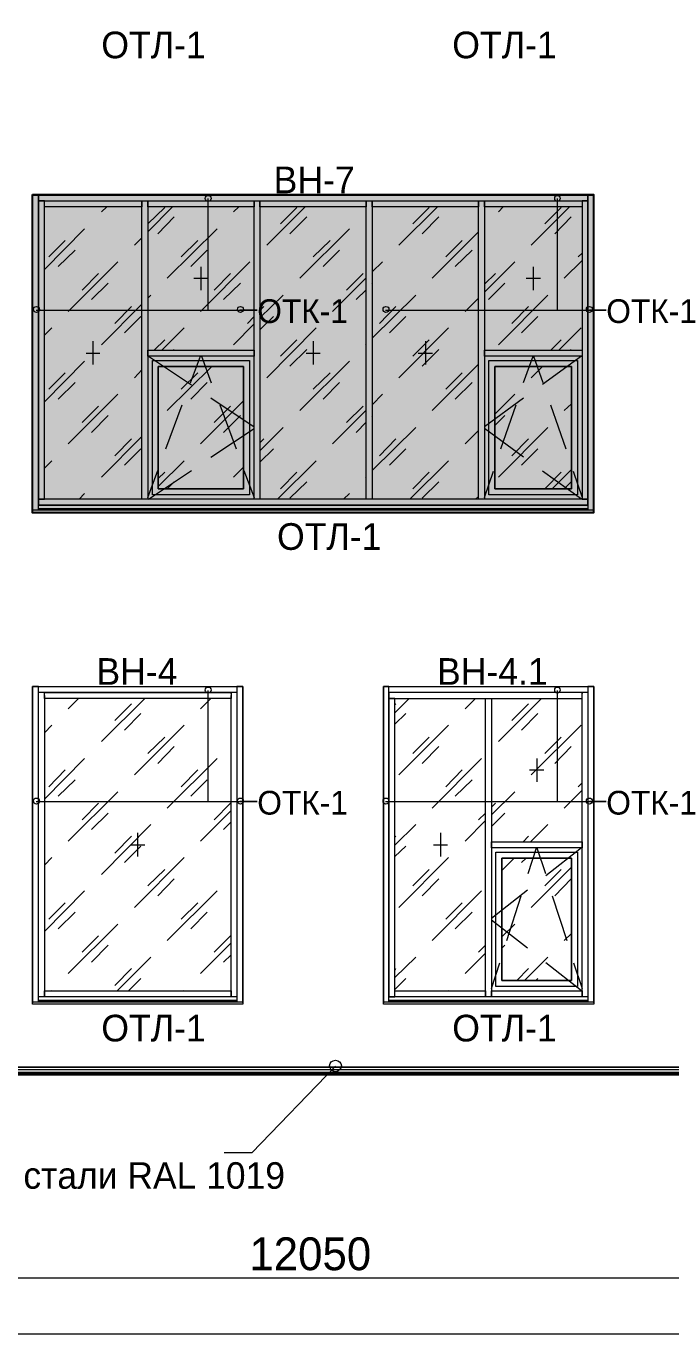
# Model space of a CAD drawing. Header units: millimetres. Extents: x 2294 to 908349, y -83289 to 219220.
# Drawn here: x 321554 to 327248, y 40442 to 51978 of the extents above; entities that cross this region are included whole.
import ezdxf

# ---------------------------------------------------------------- set-up
doc = ezdxf.new("R2010")
doc.units = ezdxf.units.MM
doc.layers.add('PDF _Геометрия', color=7, linetype='Continuous')
doc.layers.add('PDF _Текст', color=7, linetype='Continuous')

msp = doc.modelspace()

# ---------------------------------------------------------------- hatches: boundary and pattern name
at = {"transparency": 33554551}
h = msp.add_hatch(color=3, dxfattribs=at)
h.dxf.hatch_style = 1
h.paths.add_polyline_path([(321610.5611749815, 50492.74312567175), (326563.5546573012, 50492.74312567175), (326563.5546573012, 47686.19253812567), (321610.5611749815, 47686.19253812567)])

# ---------------------------------------------------------------- linework, layer by layer
msp.add_lwpolyline([(321610.5611749815, 50492.74312567175), (326563.5546573012, 50492.74312567175), (326563.5546573012, 47686.19253812567), (321610.5611749815, 47686.19253812567)], close=True)
at = {"layer": 'PDF _Геометрия', "lineweight": 9}
for points in [[(330926.3856328579, 44407.51194521715), (330926.3856328579, 42794.40109349159), (330904.5277622903, 42794.40109349159), (330904.5277622903, 44407.51194521715), (330904.5277622903, 42794.40109349159), (317326.4185334707, 42794.40109349159), (317326.4185334707, 56997.64542198391), (317326.4185334707, 54824.97308243276), (317295.81751477, 54824.97308243276), (317295.81751477, 54746.28474819777), (317295.81751477, 49093.83940598858), (317295.81751477, 47777.99559474946), (317295.81751477, 47699.30726051447), (317326.4185334707, 47699.30726051447), (317326.4185334707, 46151.77002063603), (317326.4185334707, 47699.30726051447)], [(321663.0200645349, 47712.42198290234), (321663.0200645349, 47777.99559474946), (321663.0200645349, 49093.83940598858), (321663.0200645349, 50409.68321732269), (321663.0200645349, 50488.37155151111), (321663.0200645349, 50435.91266205185), (321663.0200645349, 49093.83940598858), (321663.0200645349, 47804.22503947862), (321715.4789539932, 47804.22503947862), (321715.4789539932, 49093.83940598858), (321715.4789539932, 50435.91266205185), (321663.0200645349, 50435.91266205185), (321689.2495092156, 50435.91266205185), (322602.9085010535, 50435.91266205185), (323590.8842531054, 50435.91266205185), (324583.2315791773, 50435.91266205185), (325575.5789052492, 50435.91266205185), (326489.2378972752, 50435.91266205185), (326515.467342051, 50435.91266205185), (326515.467342051, 50488.37155151111), (326489.2378972752, 50488.37155151111), (325575.5789052492, 50488.37155151111), (324583.2315791773, 50488.37155151111), (323590.8842531054, 50488.37155151111), (322602.9085010535, 50488.37155151111), (321689.2495092156, 50488.37155151111), (321663.0200645349, 50488.37155151111), (321610.5611749815, 50488.37155151111), (321610.5611749815, 50409.68321732269), (321610.5611749815, 49093.83940598858), (321610.5611749815, 47777.99559474946), (321610.5611749815, 47699.30726051447), (321610.5611749815, 50488.37155151111), (326567.9262315093, 50488.37155151111), (326567.9262315093, 47699.30726051447), (326567.9262315093, 47777.99559474946), (326567.9262315093, 49093.83940598858), (326567.9262315093, 50409.68321732269), (326567.9262315093, 50488.37155151111), (326515.467342051, 50488.37155151111), (326515.467342051, 50409.68321732269), (326515.467342051, 49093.83940598858), (326515.467342051, 50435.91266205185), (326463.0084524977, 50435.91266205185), (326463.0084524977, 49093.83940598858), (326463.0084524977, 47804.22503947862), (326515.467342051, 47804.22503947862), (326489.2378972752, 47804.22503947862), (325575.5789052492, 47804.22503947862), (324583.2315791773, 47804.22503947862), (323590.8842531054, 47804.22503947862), (322602.9085010535, 47804.22503947862), (321689.2495092156, 47804.22503947862), (321663.0200645349, 47804.22503947862), (321663.0200645349, 47751.7661499728), (321689.2495092156, 47751.7661499728), (322602.9085010535, 47751.7661499728), (323590.8842531054, 47751.7661499728), (324583.2315791773, 47751.7661499728), (325575.5789052492, 47751.7661499728), (326489.2378972752, 47751.7661499728), (326515.467342051, 47751.7661499728), (326515.467342051, 47804.22503947862), (326515.467342051, 49093.83940598858), (326515.467342051, 47777.99559474946), (326515.467342051, 47712.42198290234)], [(323158.0984149075, 50457.77053266787), (323158.0984149075, 49474.16635477566), (323595.2558271235, 49474.16635477566), (323442.2507328617, 49474.16635477566)], [(326244.4297462462, 50457.77053266787), (326244.4297462462, 49474.16635477566), (326677.215584446, 49474.16635477566), (326528.5820643923, 49474.16635477566)], [(322218.2099781039, 50339.73803131492), (322266.297293639, 50383.45377254602)], [(322629.1379458292, 50164.87506639049), (322847.7166519857, 50383.45377254602)], [(322629.1379458292, 50234.82025235076), (322777.7714660729, 50379.08219843288)], [(323385.4202691952, 50339.73803131492), (323433.5075846354, 50383.45377254602)], [(323678.3157355676, 50046.84256503754), (324019.2985171902, 50383.45377254602)], [(323800.7198110337, 50234.82025235076), (323944.9817571642, 50379.08219843288)], [(324552.6305602866, 50339.73803131492), (324557.0021344947, 50344.109605429)], [(324845.5260266589, 50046.84256503754), (325186.5088082815, 50383.45377254602)], [(324967.930102125, 50234.82025235076), (325112.1920482537, 50379.08219843288)], [(325724.2124254911, 50339.73803131492), (325767.9281668181, 50383.45377254602)], [(326012.7363177503, 50046.84256503754), (326353.7190993729, 50383.45377254602)], [(326135.1403932164, 50234.82025235076), (326279.4023393451, 50379.08219843288)], [(321715.4789539932, 49832.63543294766), (322069.5764580502, 50191.10451111966)], [(322716.5694282914, 50147.38876988855), (322860.831374327, 50296.02229008381)], [(322799.6293366405, 49753.94709871267), (323241.1583231615, 50191.10451111966)], [(323883.7797192878, 50147.38876988855), (324032.4132396264, 50296.02229008381)], [(323971.21120194, 49753.94709871267), (324408.3686141579, 50191.10451111966)], [(325050.9900103791, 50147.38876988855), (325199.6235306228, 50296.02229008381)], [(326222.5718756786, 50147.38876988855), (326366.8338217142, 50296.02229008381)], [(321754.8231211102, 49941.92478607339), (321899.0850671458, 50086.1867321555)], [(322511.1054444762, 50046.84256503754), (322576.6790563709, 50112.41617688467)], [(322922.0334122016, 49941.92478607339), (323070.6669322553, 50086.1867321555)], [(324089.2437032929, 49941.92478607339), (324237.8772233466, 50086.1867321555)], [(325138.4214929363, 49753.94709871267), (325549.3494605666, 50164.87506639049)], [(325260.8255683074, 49941.92478607339), (325405.087514438, 50086.1867321555)], [(321837.8830293643, 49858.86487767682), (321986.516549608, 50003.12682375894)], [(323009.4648945688, 49858.86487767682), (323153.7268406993, 50003.12682375894)], [(324176.6751856601, 49858.86487767682), (324320.9371317888, 50003.12682375894)], [(325343.8854767515, 49858.86487767682), (325492.5189969952, 50003.12682375894)], [(326428.0358593988, 49941.92478607339), (326463.0084524977, 49976.89737902978)], [(321925.3145119215, 49461.0516323878), (322362.4719242344, 49898.20904479478)], [(323092.5248030128, 49461.0516323878), (323529.6822153258, 49898.20904479478)], [(323096.896377031, 49854.49330356368), (323096.896377031, 49649.02931974852)], [(324609.461023953, 49810.77756233257), (324701.2640805303, 49898.20904479478)], [(325601.808350025, 49631.54302324657), (325868.4743716216, 49898.20904479478)], [(326030.2226142997, 49854.49330356368), (326030.2226142997, 49649.02931974852)], [(326305.6317840277, 49753.94709871267), (326463.0084524977, 49911.32376718265)], [(322047.7185872926, 49649.02931974852), (322191.9805334231, 49797.66283999127)], [(323035.6943393464, 49753.94709871267), (323158.0984149075, 49753.94709871267)], [(323214.9288783839, 49649.02931974852), (323359.1908244195, 49797.66283999127)], [(324259.7350941042, 49461.0516323878), (324557.0021344947, 49758.31867287331)], [(324382.1391694753, 49649.02931974852), (324530.772689719, 49797.66283999127)], [(325601.808350025, 49701.48820925434), (325697.9829808103, 49797.66283999127)], [(325969.0205764233, 49753.94709871267), (326095.7962260994, 49753.94709871267)], [(322130.7784957367, 49565.96941139945), (322279.4120159803, 49710.23135748156)], [(322629.1379458292, 49579.08413374075), (322655.3673906068, 49605.31357851741)], [(323297.988786733, 49565.96941139945), (323446.6223070698, 49710.23135748156)], [(323617.1136978811, 49404.22116881539), (323822.5776816031, 49605.31357851741)], [(324469.5706520325, 49565.96941139945), (324557.0021344947, 49653.40089386166)], [(324609.461023953, 49705.85978336749), (324613.8325981612, 49710.23135748156)], [(324609.461023953, 49224.98662972939), (324994.1595469026, 49605.31357851741)], [(325636.7809431239, 49565.96941139945), (325781.0428891575, 49710.23135748156)], [(325724.2124254911, 49168.15616611042), (326161.3698379921, 49605.31357851741)], [(322218.2099781039, 49168.15616611042), (322576.6790563709, 49526.62524428149)], [(322336.2424794568, 49356.13385342364), (322484.8759997005, 49504.7673736664)], [(323617.1136978811, 49469.79478066252), (323652.0862907919, 49504.7673736664)], [(324675.0346358477, 49356.13385342364), (324819.2965818832, 49504.7673736664)], [(325431.3169592137, 49461.0516323878), (325549.3494605666, 49579.08413374075)], [(325842.244926844, 49356.13385342364), (325990.8784471808, 49504.7673736664)], [(321641.1621937773, 49474.16635477566), (323595.2558271235, 49474.16635477566)], [(322423.673962014, 49273.07394512207), (322567.9359081427, 49417.33589120419)], [(323507.8243447563, 49356.13385342364), (323569.0263824428, 49417.33589120419)], [(323617.1136978811, 49299.30338985124), (323739.5177732541, 49417.33589120419)], [(324727.493525306, 49474.16635477566), (326677.215584446, 49474.16635477566)], [(324762.4661182149, 49273.07394512207), (324906.7280643454, 49417.33589120419)], [(325929.6764093062, 49273.07394512207), (326073.9383554368, 49417.33589120419)], [(321715.4789539932, 49251.21607445949), (321781.0525658878, 49316.78968630568)], [(322751.5420213903, 49120.06885076524), (322948.2628568842, 49316.78968630568)], [(323385.4202691952, 49168.15616611042), (323569.0263824428, 49351.76227935706)], [(323678.3157355676, 48875.26069983304), (324115.4731479737, 49316.78968630568)], [(324845.5260266589, 48875.26069983304), (325282.683439065, 49316.78968630568)], [(326257.5444685875, 49120.06885076524), (326454.2653041764, 49316.78968630568)], [(322143.893218078, 49198.75718495366), (322143.893218078, 48993.29320118506)], [(322685.9684094957, 49120.06885076524), (322777.7714660729, 49211.87190734153)], [(323800.7198110337, 49067.60996125941), (323944.9817571642, 49211.87190734153)], [(324089.2437032929, 49198.75718495366), (324089.2437032929, 48993.29320118506)], [(324552.6305602866, 49168.15616611042), (324557.0021344947, 49172.52774022357)], [(324967.930102125, 49067.60996125941), (325112.1920482537, 49211.87190734153)], [(325081.5910293648, 49198.75718495366), (325081.5910293648, 48993.29320118506)], [(326187.5992826747, 49120.06885076524), (326279.4023393451, 49211.87190734153)], [(322082.6911803915, 49093.83940598858), (322205.0952557644, 49093.83940598858)], [(322633.5095200373, 49067.60996125941), (323013.8364687769, 48814.0586621)], [(322856.4598003069, 49120.06885076524), (322860.831374327, 49124.44042487931)], [(323005.0933204556, 48831.54495855444), (323092.5248030128, 49067.60996125941)], [(323101.2679512391, 49067.60996125941), (323188.6994336082, 48831.54495855444)], [(323883.7797192878, 48980.1784787972), (324032.4132396264, 49124.44042487931)], [(324028.0416654183, 49093.83940598858), (324150.4457409775, 49093.83940598858)], [(325016.0174174702, 49093.83940598858), (325142.7930670495, 49093.83940598858)], [(325050.9900103791, 48980.1784787972), (325199.6235306228, 49124.44042487931)], [(325947.1627058557, 48835.91653271508), (326030.2226142997, 49067.60996125941)], [(326034.5941883179, 49067.60996125941), (326117.654096667, 48835.91653271508)], [(326458.6368783845, 49067.60996125941), (326113.2825225538, 48818.43023621314)], [(326362.4622475991, 49120.06885076524), (326366.8338217142, 49124.44042487931)], [(321715.4789539932, 48665.42514185631), (322069.5764580502, 49023.89422002831)], [(321754.8231211102, 48774.71449498204), (321899.0850671458, 48918.97644106415)], [(322511.1054444762, 48875.26069983304), (322576.6790563709, 48945.20588579332)], [(322799.6293366405, 48586.73680762132), (323193.0710078164, 48975.80690463656)], [(322922.0334122016, 48774.71449498204), (323070.6669322553, 48918.97644106415)], [(323971.21120194, 48586.73680762132), (324408.3686141579, 49023.89422002831)], [(324089.2437032929, 48774.71449498204), (324237.8772233466, 48918.97644106415)], [(325138.4214929363, 48586.73680762132), (325549.3494605666, 48997.66477529914)], [(325260.8255683074, 48774.71449498204), (325405.087514438, 48918.97644106415)], [(326012.7363177503, 48875.26069983304), (326113.2825225538, 48975.80690463656)], [(321837.8830293643, 48687.28301247233), (321986.516549608, 48835.91653271508)], [(323009.4648945688, 48687.28301247233), (323153.7268406993, 48835.91653271508)], [(324176.6751856601, 48687.28301247233), (324320.9371317888, 48835.91653271508)], [(325343.8854767515, 48687.28301247233), (325492.5189969952, 48835.91653271508)], [(321925.3145119215, 48293.84134134394), (322362.4719242344, 48730.99875375093)], [(323184.3278595882, 48700.39773486019), (323569.0263824428, 48442.4748615392)], [(324609.461023953, 48639.19569712714), (324701.2640805303, 48730.99875375093)], [(325947.1627058557, 48696.02616074705), (325601.808350025, 48442.4748615392)], [(325693.6114066022, 48556.13578877901), (325868.4743716216, 48730.99875375093)], [(322047.7185872926, 48481.81902865716), (322191.9805334231, 48626.08097473928)], [(322786.5146142992, 48250.12560011283), (322930.7765603347, 48639.19569712714)], [(323092.5248030128, 48293.84134134394), (323472.8517517524, 48674.16829013103)], [(323214.9288783839, 48481.81902865716), (323359.1908244195, 48626.08097473928)], [(323263.0161938241, 48639.19569712714), (323407.2781399528, 48250.12560011283)], [(324259.7350941042, 48293.84134134394), (324557.0021344947, 48591.10838178289)], [(324382.1391694753, 48481.81902865716), (324530.772689719, 48626.08097473928)], [(325693.6114066022, 48626.08097473928), (325697.9829808103, 48626.08097473928)], [(325746.0702960605, 48250.12560011283), (325881.5890939611, 48639.19569712714)], [(326183.2277085616, 48639.19569712714), (326318.746506464, 48250.12560011283)], [(326305.6317840277, 48586.73680762132), (326371.2053959223, 48647.93884535437)], [(322130.7784957367, 48394.38754619495), (322279.4120159803, 48543.02106639021)], [(323297.988786733, 48394.38754619495), (323446.6223070698, 48543.02106639021)], [(324469.5706520325, 48394.38754619495), (324557.0021344947, 48486.19060281781)], [(324609.461023953, 48538.64949227707), (324613.8325981612, 48543.02106639021)], [(325693.6114066022, 48455.589583928), (325781.0428891575, 48543.02106639021)], [(322218.2099781039, 48000.94587506657), (322576.6790563709, 48359.41495319107)], [(322336.2424794568, 48188.92356237979), (322484.8759997005, 48337.55708257505)], [(323184.3278595882, 48175.80883999099), (323569.0263824428, 48429.36013919883)], [(323617.1136978811, 48232.63930361089), (323822.5776816031, 48438.10328742606)], [(323617.1136978811, 48302.58448961866), (323652.0862907919, 48337.55708257505)], [(324609.461023953, 48057.77633863897), (324994.1595469026, 48438.10328742606)], [(324675.0346358477, 48188.92356237979), (324819.2965818832, 48337.55708257505)], [(325431.3169592137, 48293.84134134394), (325549.3494605666, 48411.87384269689)], [(325947.1627058557, 48175.80883999099), (325601.808350025, 48429.36013919883)], [(325724.2124254911, 48000.94587506657), (326161.3698379921, 48438.10328742606)], [(325842.244926844, 48188.92356237979), (325990.8784471808, 48337.55708257505)], [(322423.673962014, 48105.86365403072), (322567.9359081427, 48250.12560011283)], [(323617.1136978811, 48132.09309875988), (323739.5177732541, 48250.12560011283)], [(324762.4661182149, 48105.86365403072), (324906.7280643454, 48250.12560011283)], [(325929.6764093062, 48105.86365403072), (326073.9383554368, 48250.12560011283)], [(321715.4789539932, 48079.63420930156), (321781.0525658878, 48145.20782114868)], [(322720.9410024046, 47917.88596667), (322948.2628568842, 48145.20782114868)], [(323774.490366353, 47804.22503947862), (324115.4731479737, 48145.20782114868)], [(324941.7006574424, 47804.22503947862), (325282.683439065, 48145.20782114868)], [(322629.1379458292, 47821.71133593307), (322716.5694282914, 48057.77633863897)], [(322633.5095200373, 47804.22503947862), (323013.8364687769, 48057.77633863897)], [(322720.9410024046, 47987.83115267777), (322777.7714660729, 48044.66161625017)], [(323385.4202691952, 48000.94587506657), (323472.8517517524, 48088.37735752878)], [(323477.2233257724, 48057.77633863897), (323569.0263824428, 47821.71133593307)], [(323800.7198110337, 47896.02809610241), (323944.9817571642, 48044.66161625017)], [(324552.6305602866, 48000.94587506657), (324557.0021344947, 48005.31744913314)], [(324967.930102125, 47896.02809610241), (325112.1920482537, 48044.66161625017)], [(325601.808350025, 47821.71133593307), (325680.4966842609, 48053.40476452489)], [(326458.6368783845, 47804.22503947862), (326113.2825225538, 48053.40476452489)], [(326135.1403932164, 47896.02809610241), (326279.4023393451, 48044.66161625017)], [(326200.714005111, 47896.02809610241), (326371.2053959223, 48066.51948691369)], [(326384.3201182636, 48053.40476452489), (326463.0084524977, 47821.71133593307)], [(322799.6293366405, 47896.02809610241), (322860.831374327, 47957.23013378796)], [(323883.7797192878, 47812.96818770585), (324032.4132396264, 47957.23013378796)], [(325050.9900103791, 47812.96818770585), (325199.6235306228, 47957.23013378796)], [(326305.6317840277, 47896.02809610241), (326366.8338217142, 47957.23013378796)], [(322021.4891425169, 47804.22503947862), (322069.5764580502, 47856.68392898445)], [(324355.9097246996, 47804.22503947862), (324408.3686141579, 47856.68392898445)], [(325523.1200157909, 47804.22503947862), (325549.3494605666, 47830.45448420779)], [(321610.5611749815, 47712.42198290234), (321610.5611749815, 47712.42198290234)], [(321610.5611749815, 47686.19253812567), (321610.5611749815, 47690.56411223975)], [(326515.467342051, 47751.7661499728), (321663.0200645349, 47751.7661499728)], [(326515.467342051, 47721.16513112956), (321663.0200645349, 47721.16513112956), (326515.467342051, 47721.16513112956)], [(326515.467342051, 47721.16513112956), (321663.0200645349, 47721.16513112956)], [(326567.9262315093, 47712.42198290234), (326567.9262315093, 47712.42198290234)], [(326567.9262315093, 47690.56411223975), (326567.9262315093, 47686.19253812567)], [(321715.4789539932, 46073.08168640104), (321715.4789539932, 43415.16461909772), (321663.0200645349, 43415.16461909772), (321663.0200645349, 46073.08168640104), (321663.0200645349, 46151.77002063603), (321610.5611749815, 46151.77002063603), (321610.5611749815, 46073.08168640104), (321610.5611749815, 43441.39406382688), (321610.5611749815, 43362.70572959189), (321610.5611749815, 46151.77002063603), (323468.4801776393, 46151.77002063603), (323468.4801776393, 43362.70572959189), (323468.4801776393, 43441.39406382688), (323468.4801776393, 46073.08168640104), (323468.4801776393, 46151.77002063603), (323416.021288086, 46151.77002063603), (323416.021288086, 46073.08168640104), (323416.021288086, 43415.16461909772), (323363.5623986276, 43415.16461909772), (323363.5623986276, 46073.08168640104)], [(324758.0945441967, 43371.44887786661), (324758.0945441967, 43441.39406382688), (324758.0945441967, 44757.23787511443), (324758.0945441967, 43415.16461909772), (324810.5534336551, 43415.16461909772), (324810.5534336551, 44757.23787511443), (324810.5534336551, 46046.85224167188), (324758.0945441967, 46046.85224167188), (324758.0945441967, 44757.23787511443), (324758.0945441967, 46073.08168640104), (324758.0945441967, 46151.77002063603), (324710.0072287566, 46151.77002063603), (324710.0072287566, 46073.08168640104), (324710.0072287566, 44757.23787511443), (324710.0072287566, 43441.39406382688), (324710.0072287566, 43362.70572959189), (324710.0072287566, 46151.77002063603), (326567.9262315093, 46151.77002063603), (326567.9262315093, 43362.70572959189), (326567.9262315093, 43441.39406382688), (326567.9262315093, 44757.23787511443), (326567.9262315093, 46073.08168640104), (326567.9262315093, 46151.77002063603), (326515.467342051, 46151.77002063603), (326515.467342051, 46073.08168640104), (326515.467342051, 44757.23787511443), (326515.467342051, 43415.16461909772), (326463.0084524977, 43415.16461909772), (326463.0084524977, 44757.23787511443), (326463.0084524977, 46073.08168640104)], [(321663.0200645349, 43371.44887786661), (321663.0200645349, 43441.39406382688), (321663.0200645349, 46073.08168640104)], [(323363.5623986276, 46090.56798290298), (323363.5623986276, 46099.3111311777), (323363.5623986276, 46046.85224167188), (321715.4789539932, 46046.85224167188), (321715.4789539932, 46099.3111311777), (323363.5623986276, 46099.3111311777)], [(321715.4789539932, 46090.56798290298), (321715.4789539932, 46099.3111311777)], [(321925.3145119215, 45955.04918509559), (322017.1175684968, 46046.85224167188)], [(322218.2099781039, 45666.52529288386), (322602.9085010535, 46046.85224167188)], [(323092.5248030128, 45955.04918509559), (323184.3278595882, 46046.85224167188)], [(323158.0984149075, 46116.79742763215), (323158.0984149075, 45137.56482390151), (323595.2558271235, 45137.56482390151), (323442.2507328617, 45137.56482390151)], [(323416.021288086, 46073.08168640104), (323416.021288086, 43441.39406382688), (323416.021288086, 43371.44887786661)], [(324810.5534336551, 45920.07659204421), (324937.3290832343, 46046.85224167188)], [(325431.3169592137, 45955.04918509559), (325523.1200157909, 46046.85224167188)], [(325724.2124254911, 45666.52529288386), (326104.5393743257, 46046.85224167188)], [(326244.4297462462, 46116.79742763215), (326244.4297462462, 45137.56482390151), (326677.215584446, 45137.56482390151), (326528.5820643923, 45137.56482390151)], [(326463.0084524977, 46099.3111311777), (326463.0084524977, 46090.56798290298)], [(326515.467342051, 46073.08168640104), (326515.467342051, 44757.23787511443), (326515.467342051, 43441.39406382688), (326515.467342051, 43371.44887786661)], [(322336.2424794568, 45854.50298019708), (322484.8759997005, 45998.7649262792)], [(322423.673962014, 45767.07149773487), (322567.9359081427, 45915.70501797763)], [(324810.5534336551, 45990.02177805197), (324819.2965818832, 45998.7649262792)], [(324810.5534336551, 45819.53038724069), (324906.7280643454, 45915.70501797763)], [(325842.244926844, 45854.50298019708), (325990.8784471808, 45998.7649262792)], [(325929.6764093062, 45767.07149773487), (326073.9383554368, 45915.70501797763)], [(321715.4789539932, 45745.21362711885), (321781.0525658878, 45810.78723901347)], [(322511.1054444762, 45373.62982660648), (322948.2628568842, 45810.78723901347)], [(324845.5260266589, 45373.62982660648), (325282.683439065, 45810.78723901347)], [(326012.7363177503, 45373.62982660648), (326454.2653041764, 45810.78723901347)], [(322629.1379458292, 45561.60751391971), (322777.7714660729, 45705.86946000182)], [(324967.930102125, 45561.60751391971), (325112.1920482537, 45705.86946000182)], [(326135.1403932164, 45561.60751391971), (326279.4023393451, 45705.86946000182)], [(322716.5694282914, 45474.17603141), (322860.831374327, 45622.80955165275)], [(325050.9900103791, 45474.17603141), (325199.6235306228, 45622.80955165275)], [(326222.5718756786, 45474.17603141), (326366.8338217142, 45622.80955165275)], [(321715.4789539932, 45159.4226945166), (322069.5764580502, 45517.8917726886)], [(322799.6293366405, 45080.73436028161), (323241.1583231615, 45517.8917726886)], [(325138.4214929363, 45080.73436028161), (325575.5789052492, 45517.8917726886)], [(326065.1952072086, 45517.8917726886), (326065.1952072086, 45312.42778887344)], [(321754.8231211102, 45268.71204759483), (321899.0850671458, 45417.34556783759)], [(322922.0334122016, 45268.71204759483), (323070.6669322553, 45417.34556783759)], [(325260.8255683074, 45268.71204759483), (325405.087514438, 45417.34556783759)], [(325999.621595314, 45417.34556783759), (326126.3972448951, 45417.34556783759)], [(321837.8830293643, 45185.65213924577), (321986.516549608, 45329.91408532788)], [(321925.3145119215, 44787.83889400424), (322362.4719242344, 45224.99630636373)], [(323009.4648945688, 45185.65213924577), (323153.7268406993, 45329.91408532788)], [(325343.8854767515, 45185.65213924577), (325492.5189969952, 45329.91408532788)], [(325663.0103878065, 45019.53232254856), (325868.4743716216, 45224.99630636373)], [(326305.6317840277, 45080.73436028161), (326463.0084524977, 45238.11102875159)], [(326428.0358593988, 45268.71204759483), (326463.0084524977, 45303.68464059872)], [(321641.1621937773, 45137.56482390151), (323595.2558271235, 45137.56482390151)], [(322047.7185872926, 44975.81658131746), (322191.9805334231, 45124.45010151272)], [(323214.9288783839, 44975.81658131746), (323359.1908244195, 45124.45010151272)], [(324727.493525306, 45137.56482390151), (326677.215584446, 45137.56482390151)], [(325663.0103878065, 45089.47750855633), (325697.9829808103, 45124.45010151272)], [(322130.7784957367, 44892.75667296839), (322279.4120159803, 45037.0186190505)], [(323092.5248030128, 44787.83889400424), (323363.5623986276, 45058.87648966652)], [(325549.3494605666, 44975.81658131746), (325610.5514983463, 45037.0186190505)], [(325663.0103878065, 44918.98611769755), (325781.0428891575, 45037.0186190505)], [(322218.2099781039, 44494.94342767936), (322655.3673906068, 44936.4724141995)], [(323297.988786733, 44892.75667296839), (323363.5623986276, 44958.33028481551)], [(324810.5534336551, 44752.86630100035), (324994.1595469026, 44936.4724141995)], [(325431.3169592137, 44787.83889400424), (325610.5514983463, 44971.44500720338)], [(326008.3647435422, 44783.46731984359), (326161.3698379921, 44936.4724141995)], [(322336.2424794568, 44682.92111504008), (322484.8759997005, 44831.55463523534)], [(322537.3348892538, 44862.15565407858), (322537.3348892538, 44652.32009614934)], [(324810.5534336551, 44822.81148696062), (324819.2965818832, 44831.55463523534)], [(325212.7382530572, 44862.15565407858), (325212.7382530572, 44652.32009614934)], [(325942.7911316475, 44783.46731984359), (325990.8784471808, 44831.55463523534)], [(321715.4789539932, 44578.00333607593), (321781.0525658878, 44643.57694792212)], [(322423.673962014, 44599.86120664352), (322567.9359081427, 44744.12315277313)], [(322476.1328515674, 44757.23787511443), (322602.9085010535, 44757.23787511443)], [(322511.1054444762, 44202.04796135449), (322948.2628568842, 44643.57694792212)], [(324810.5534336551, 44652.32009614934), (324906.7280643454, 44744.12315277313)], [(324845.5260266589, 44202.04796135449), (325282.683439065, 44643.57694792212)], [(325151.5362153726, 44757.23787511443), (325273.9402907437, 44757.23787511443)], [(325986.5068729727, 44503.68657590658), (326060.8236330005, 44731.00843038433)], [(326065.1952072086, 44731.00843038433), (326139.5119672345, 44503.68657590658)], [(326458.6368783845, 44731.00843038433), (326143.8835414445, 44481.82870533806)], [(322629.1379458292, 44394.39722287585), (322777.7714660729, 44538.65916895797)], [(324967.930102125, 44394.39722287585), (325112.1920482537, 44538.65916895797)], [(325754.8134444768, 44529.91602068325), (325864.1027974116, 44639.20537376148)], [(325929.6764093062, 44599.86120664352), (325969.0205764233, 44639.20537376148)], [(326012.7363177503, 44202.04796135449), (326371.2053959223, 44560.51703952649)], [(326135.1403932164, 44394.39722287585), (326279.4023393451, 44538.65916895797)], [(322716.5694282914, 44306.96574036614), (322860.831374327, 44455.5992605614)], [(325050.9900103791, 44306.96574036614), (325199.6235306228, 44455.5992605614)], [(326222.5718756786, 44306.96574036614), (326366.8338217142, 44455.5992605614)], [(321715.4789539932, 43992.21240342618), (322069.5764580502, 44350.68148159725)], [(322799.6293366405, 43913.52406919026), (323241.1583231615, 44350.68148159725)], [(325138.4214929363, 43913.52406919026), (325575.5789052492, 44350.68148159725)], [(325982.1352987646, 44355.05305575882), (325663.0103878065, 44105.87333066505)], [(325798.5291856139, 43913.52406919026), (325925.3048352881, 44306.96574036614)], [(326200.714005111, 44306.96574036614), (326327.4896545953, 43913.52406919026)], [(321754.8231211102, 44101.50175655098), (321899.0850671458, 44245.76370263309)], [(322922.0334122016, 44101.50175655098), (323070.6669322553, 44245.76370263309)], [(325260.8255683074, 44101.50175655098), (325405.087514438, 44245.76370263309)], [(321837.8830293643, 44014.07027408876), (321986.516549608, 44162.70379428403)], [(323009.4648945688, 44014.07027408876), (323153.7268406993, 44162.70379428403)], [(325343.8854767515, 44014.07027408876), (325492.5189969952, 44162.70379428403)], [(325982.1352987646, 43843.57888322999), (325663.0103878065, 44092.75860832375)], [(321925.3145119215, 43620.62860291288), (322362.4719242344, 44057.78601527237)], [(322047.7185872926, 43808.6062902261), (322191.9805334231, 43952.86823630822)], [(323214.9288783839, 43808.6062902261), (323359.1908244195, 43952.86823630822)], [(325754.8134444768, 43944.125088081), (325868.4743716216, 44057.78601527237)], [(326305.6317840277, 43913.52406919026), (326371.2053959223, 43974.7261069708)], [(322130.7784957367, 43721.17480776389), (322279.4120159803, 43869.80832800665)], [(323092.5248030128, 43620.62860291288), (323363.5623986276, 43891.66619857517)], [(325549.3494605666, 43808.6062902261), (325610.5514983463, 43869.80832800665)], [(325754.8134444768, 43843.57888322999), (325781.0428891575, 43869.80832800665)], [(322358.1003502144, 43467.62350855698), (322655.3673906068, 43764.890548995)], [(323297.988786733, 43721.17480776389), (323363.5623986276, 43786.74841961102)], [(324810.5534336551, 43585.656009909), (324994.1595469026, 43764.890548995)], [(325431.3169592137, 43620.62860291288), (325610.5514983463, 43799.86314199888)], [(325955.9058540838, 43559.42656517983), (326161.3698379921, 43764.890548995)], [(322336.2424794568, 43515.71082394873), (322484.8759997005, 43664.34434414399)], [(324810.5534336551, 43651.22962175612), (324819.2965818832, 43664.34434414399)], [(325663.0103878065, 43489.48137921956), (325737.3271479274, 43716.80323360325)], [(325885.9606681692, 43559.42656517983), (325990.8784471808, 43664.34434414399)], [(326458.6368783845, 43467.62350855698), (326143.8835414445, 43716.80323360325)], [(326388.6916922817, 43716.80323360325), (326463.0084524977, 43489.48137921956)], [(322458.6465550179, 43467.62350855698), (322567.9359081427, 43576.91286168178)], [(324810.5534336551, 43480.73823094484), (324906.7280643454, 43576.91286168178)], [(326056.4520589805, 43559.42656517983), (326073.9383554368, 43576.91286168178)], [(323468.4801776393, 43353.96258136467), (323468.4801776393, 43349.59100720403), (321610.5611749815, 43349.59100720403), (321610.5611749815, 43371.44887786661), (321610.5611749815, 43375.82045198069)], [(323416.021288086, 43415.16461909772), (321663.0200645349, 43415.16461909772)], [(323416.021288086, 43384.56360025541), (321663.0200645349, 43384.56360025541), (323416.021288086, 43384.56360025541)], [(323416.021288086, 43384.56360025541), (321663.0200645349, 43384.56360025541)], [(321772.3094174697, 43467.62350855698), (321781.0525658878, 43471.99508271762)], [(322939.519708561, 43467.62350855698), (322948.2628568842, 43471.99508271762)], [(323468.4801776393, 43375.82045198069), (323468.4801776393, 43371.44887786661), (323468.4801776393, 43349.59100720403)], [(326567.9262315093, 43353.96258136467), (326567.9262315093, 43349.59100720403), (324710.0072287566, 43349.59100720403), (324710.0072287566, 43371.44887786661), (324710.0072287566, 43375.82045198069)], [(326515.467342051, 43415.16461909772), (324758.0945441967, 43415.16461909772)], [(326515.467342051, 43384.56360025541), (324758.0945441967, 43384.56360025541), (326515.467342051, 43384.56360025541)], [(326515.467342051, 43384.56360025541), (324758.0945441967, 43384.56360025541)], [(325278.3118648569, 43467.62350855698), (325282.683439065, 43471.99508271762)], [(326567.9262315093, 43375.82045198069), (326567.9262315093, 43371.44887786661), (326567.9262315093, 43349.59100720403)], [(321610.5611749815, 43371.44887786661), (323468.4801776393, 43371.44887786661)], [(321610.5611749815, 43349.59100720403), (321610.5611749815, 43353.96258136467)], [(324710.0072287566, 43371.44887786661), (326567.9262315093, 43371.44887786661)], [(324710.0072287566, 43349.59100720403), (324710.0072287566, 43353.96258136467)], [(324285.9645387849, 42803.14424176631), (323547.1685118733, 42038.11877007806), (323302.3603609412, 42038.11877007806)], [(317562.4835361748, 40936.48209083383), (330130.7591423749, 40936.48209083383), (336272.8207865434, 40936.48209083383), (348976.6151904541, 40936.48209083383), (356876.0496323819, 40936.48209083383), (372517.5418475813, 40936.48209083383), (378712.0623811132, 40936.48209083383), (396115.2989683731, 40936.48209083383), (396373.2218415535, 40936.48209083383), (408062.8110489196, 40936.48209083383)], [(317562.4835361748, 40442.49421485444), (408062.8110489196, 40442.49421485444)]]:
    msp.add_lwpolyline(points, dxfattribs=at)
for points in [[(322576.6790563709, 50383.45377254602), (321715.4789539932, 50383.45377254602), (321715.4789539932, 50435.91266205185), (322576.6790563709, 50435.91266205185)], [(322576.6790563709, 49093.83940598858), (322576.6790563709, 50435.91266205185), (322629.1379458292, 50435.91266205185), (322629.1379458292, 49093.83940598858), (322629.1379458292, 47804.22503947862), (322576.6790563709, 47804.22503947862)], [(323569.0263824428, 50383.45377254602), (322629.1379458292, 50383.45377254602), (322629.1379458292, 50435.91266205185), (323569.0263824428, 50435.91266205185)], [(323569.0263824428, 49093.83940598858), (323569.0263824428, 50435.91266205185), (323617.1136978811, 50435.91266205185), (323617.1136978811, 49093.83940598858), (323617.1136978811, 47804.22503947862), (323569.0263824428, 47804.22503947862)], [(324557.0021344947, 50383.45377254602), (323617.1136978811, 50383.45377254602), (323617.1136978811, 50435.91266205185), (324557.0021344947, 50435.91266205185)], [(324557.0021344947, 49093.83940598858), (324557.0021344947, 50435.91266205185), (324609.461023953, 50435.91266205185), (324609.461023953, 49093.83940598858), (324609.461023953, 47804.22503947862), (324557.0021344947, 47804.22503947862)], [(325549.3494605666, 50383.45377254602), (324609.461023953, 50383.45377254602), (324609.461023953, 50435.91266205185), (325549.3494605666, 50435.91266205185)], [(325549.3494605666, 49093.83940598858), (325549.3494605666, 50435.91266205185), (325601.808350025, 50435.91266205185), (325601.808350025, 49093.83940598858), (325601.808350025, 47804.22503947862), (325549.3494605666, 47804.22503947862)], [(326463.0084524977, 50383.45377254602), (325601.808350025, 50383.45377254602), (325601.808350025, 50435.91266205185), (326463.0084524977, 50435.91266205185)], [(323569.0263824428, 49067.60996125941), (322629.1379458292, 49067.60996125941), (322629.1379458292, 49120.06885076524), (323569.0263824428, 49120.06885076524)], [(322668.4821129462, 49028.26579414238), (323525.3106413058, 49028.26579414238), (323525.3106413058, 47843.56920659658), (322668.4821129462, 47843.56920659658)], [(323525.3106413058, 49028.26579414238), (323525.3106413058, 47843.56920659658), (322668.4821129462, 47843.56920659658), (322668.4821129462, 49028.26579414238)], [(326463.0084524977, 49067.60996125941), (325601.808350025, 49067.60996125941), (325601.808350025, 49120.06885076524), (326463.0084524977, 49120.06885076524)], [(325641.152517142, 49028.26579414238), (326423.6642853806, 49028.26579414238), (326423.6642853806, 47843.56920659658), (325641.152517142, 47843.56920659658)], [(326423.6642853806, 49028.26579414238), (326423.6642853806, 47843.56920659658), (325641.152517142, 47843.56920659658), (325641.152517142, 49028.26579414238)], [(323472.8517517524, 48975.80690463656), (322720.9410024046, 48975.80690463656), (322720.9410024046, 47896.02809610241), (323472.8517517524, 47896.02809610241)], [(322720.9410024046, 47896.02809610241), (322720.9410024046, 48975.80690463656), (323472.8517517524, 48975.80690463656), (323472.8517517524, 47896.02809610241)], [(326371.2053959223, 48975.80690463656), (325693.6114066022, 48975.80690463656), (325693.6114066022, 47896.02809610241), (326371.2053959223, 47896.02809610241)], [(325693.6114066022, 47896.02809610241), (325693.6114066022, 48975.80690463656), (326371.2053959223, 48975.80690463656), (326371.2053959223, 47896.02809610241)], [(326567.9262315093, 47686.19253812567), (321610.5611749815, 47686.19253812567), (321610.5611749815, 47712.42198290234), (326567.9262315093, 47712.42198290234)], [(321689.2495092156, 46151.77002063603), (323416.021288086, 46151.77002063603), (323416.021288086, 46099.3111311777), (321689.2495092156, 46099.3111311777), (321663.0200645349, 46099.3111311777), (321663.0200645349, 46151.77002063603)], [(325636.7809431239, 46099.3111311777), (324758.0945441967, 46099.3111311777), (324758.0945441967, 46046.85224167188), (325636.7809431239, 46046.85224167188), (326463.0084524977, 46046.85224167188), (326463.0084524977, 46099.3111311777), (325636.7809431239, 46099.3111311777), (324784.3239889725, 46099.3111311777), (324758.0945441967, 46099.3111311777), (324758.0945441967, 46151.77002063603), (324784.3239889725, 46151.77002063603), (325636.7809431239, 46151.77002063603), (326489.2378972752, 46151.77002063603), (326515.467342051, 46151.77002063603), (326515.467342051, 46099.3111311777), (326489.2378972752, 46099.3111311777)], [(325663.0103878065, 43415.16461909772), (325610.5514983463, 43415.16461909772), (324810.5534336551, 43415.16461909772), (324810.5534336551, 43467.62350855698), (325610.5514983463, 43467.62350855698), (325610.5514983463, 43415.16461909772), (325610.5514983463, 44757.23787511443), (325610.5514983463, 46046.85224167188), (325663.0103878065, 46046.85224167188), (325663.0103878065, 44757.23787511443)], [(326463.0084524977, 44731.00843038433), (325663.0103878065, 44731.00843038433), (325663.0103878065, 44783.46731984359), (326463.0084524977, 44783.46731984359)], [(325702.3545549235, 44691.6642632673), (326423.6642853806, 44691.6642632673), (326423.6642853806, 43506.96767567401), (325702.3545549235, 43506.96767567401)], [(326423.6642853806, 44691.6642632673), (326423.6642853806, 43506.96767567401), (325702.3545549235, 43506.96767567401), (325702.3545549235, 44691.6642632673)], [(326371.2053959223, 44639.20537376148), (325754.8134444768, 44639.20537376148), (325754.8134444768, 43559.42656517983), (326371.2053959223, 43559.42656517983)], [(325754.8134444768, 43559.42656517983), (325754.8134444768, 44639.20537376148), (326371.2053959223, 44639.20537376148), (326371.2053959223, 43559.42656517983)], [(323363.5623986276, 43415.16461909772), (321715.4789539932, 43415.16461909772), (321715.4789539932, 43467.62350855698), (323363.5623986276, 43467.62350855698)], [(326463.0084524977, 43415.16461909772), (325663.0103878065, 43415.16461909772), (325663.0103878065, 43467.62350855698), (326463.0084524977, 43467.62350855698)], [(317348.2764042283, 42794.40109349159), (330900.1561881753, 42794.40109349159)], [(330900.1561881753, 42772.5432228765), (317348.2764042283, 42772.5432228765), (317348.2764042283, 42794.40109349159), (330900.1561881753, 42794.40109349159)]]:
    msp.add_lwpolyline(points, close=True, dxfattribs=at)
at = {"layer": 'PDF _Геометрия', "lineweight": 40}
for points in [[(312810.5824636521, 42733.19905575854), (412298.8663749902, 42733.19905575854)], [(408766.6344828273, 42741.94220403326), (312981.0738544634, 42741.94220403326)]]:
    msp.add_lwpolyline(points, dxfattribs=at)
at = {"layer": 'PDF _Геометрия', "lineweight": 9}
for points in [[(323136.2405441499, 50457.77053266787), (323136.2405441499, 50475.25682916981), (323144.9836924712, 50483.99997739703), (323162.4699889256, 50483.99997739703)], [(323136.2405441499, 50457.77053266787), (323136.2405441499, 50475.25682916981), (323144.9836924712, 50483.99997739703), (323162.4699889256, 50483.99997739703)], [(323162.4699889256, 50431.54108789121), (323144.9836924712, 50431.54108789121), (323136.2405441499, 50444.65581027907), (323136.2405441499, 50457.77053266787)], [(323162.4699889256, 50431.54108789121), (323144.9836924712, 50431.54108789121), (323136.2405441499, 50444.65581027907), (323136.2405441499, 50457.77053266787)], [(323162.4699889256, 50483.99997739703), (323175.5847112669, 50483.99997739703), (323188.6994336082, 50475.25682916981), (323188.6994336082, 50457.77053266787)], [(323162.4699889256, 50483.99997739703), (323175.5847112669, 50483.99997739703), (323188.6994336082, 50475.25682916981), (323188.6994336082, 50457.77053266787)], [(323188.6994336082, 50457.77053266787), (323188.6994336082, 50444.65581027907), (323175.5847112669, 50431.54108789121), (323162.4699889256, 50431.54108789121)], [(323188.6994336082, 50457.77053266787), (323188.6994336082, 50444.65581027907), (323175.5847112669, 50431.54108789121), (323162.4699889256, 50431.54108789121)], [(326222.5718756786, 50457.77053266787), (326222.5718756786, 50475.25682916981), (326231.3150238118, 50483.99997739703), (326244.4297462462, 50483.99997739703)], [(326222.5718756786, 50457.77053266787), (326222.5718756786, 50475.25682916981), (326231.3150238118, 50483.99997739703), (326244.4297462462, 50483.99997739703)], [(326244.4297462462, 50431.54108789121), (326231.3150238118, 50431.54108789121), (326222.5718756786, 50444.65581027907), (326222.5718756786, 50457.77053266787)], [(326244.4297462462, 50431.54108789121), (326231.3150238118, 50431.54108789121), (326222.5718756786, 50444.65581027907), (326222.5718756786, 50457.77053266787)], [(326244.4297462462, 50483.99997739703), (326257.5444685875, 50483.99997739703), (326270.6591909288, 50475.25682916981), (326270.6591909288, 50457.77053266787)], [(326244.4297462462, 50483.99997739703), (326257.5444685875, 50483.99997739703), (326270.6591909288, 50475.25682916981), (326270.6591909288, 50457.77053266787)], [(326270.6591909288, 50457.77053266787), (326270.6591909288, 50444.65581027907), (326257.5444685875, 50431.54108789121), (326244.4297462462, 50431.54108789121)], [(326270.6591909288, 50457.77053266787), (326270.6591909288, 50444.65581027907), (326257.5444685875, 50431.54108789121), (326244.4297462462, 50431.54108789121)], [(321619.3043232078, 49478.53792893724), (321619.3043232078, 49496.02422543918), (321628.047471436, 49504.7673736664), (321645.5337679854, 49504.7673736664)], [(321619.3043232078, 49478.53792893724), (321619.3043232078, 49496.02422543918), (321628.047471436, 49504.7673736664), (321645.5337679854, 49504.7673736664)], [(321645.5337679854, 49504.7673736664), (321658.6484903267, 49504.7673736664), (321671.7632126661, 49496.02422543918), (321671.7632126661, 49478.53792893724)], [(321645.5337679854, 49504.7673736664), (321658.6484903267, 49504.7673736664), (321671.7632126661, 49496.02422543918), (321671.7632126661, 49478.53792893724)], [(323420.3928622941, 49478.53792893724), (323420.3928622941, 49496.02422543918), (323429.1360105223, 49504.7673736664), (323446.6223070698, 49504.7673736664)], [(323420.3928622941, 49478.53792893724), (323420.3928622941, 49496.02422543918), (323429.1360105223, 49504.7673736664), (323446.6223070698, 49504.7673736664)], [(323446.6223070698, 49504.7673736664), (323459.7370294111, 49504.7673736664), (323472.8517517524, 49496.02422543918), (323472.8517517524, 49478.53792893724)], [(323446.6223070698, 49504.7673736664), (323459.7370294111, 49504.7673736664), (323472.8517517524, 49496.02422543918), (323472.8517517524, 49478.53792893724)], [(324705.6356547384, 49478.53792893724), (324705.6356547384, 49496.02422543918), (324714.3788028697, 49504.7673736664), (324731.8650994191, 49504.7673736664)], [(324705.6356547384, 49478.53792893724), (324705.6356547384, 49496.02422543918), (324714.3788028697, 49504.7673736664), (324731.8650994191, 49504.7673736664)], [(324731.8650994191, 49504.7673736664), (324744.9798218554, 49504.7673736664), (324758.0945441967, 49496.02422543918), (324758.0945441967, 49478.53792893724)], [(324731.8650994191, 49504.7673736664), (324744.9798218554, 49504.7673736664), (324758.0945441967, 49496.02422543918), (324758.0945441967, 49478.53792893724)], [(326502.3526196147, 49478.53792893724), (326502.3526196147, 49496.02422543918), (326511.0957678428, 49504.7673736664), (326528.5820643923, 49504.7673736664)], [(326502.3526196147, 49478.53792893724), (326502.3526196147, 49496.02422543918), (326511.0957678428, 49504.7673736664), (326528.5820643923, 49504.7673736664)], [(326528.5820643923, 49504.7673736664), (326541.6967867336, 49504.7673736664), (326554.811509073, 49496.02422543918), (326554.811509073, 49478.53792893724)], [(326528.5820643923, 49504.7673736664), (326541.6967867336, 49504.7673736664), (326554.811509073, 49496.02422543918), (326554.811509073, 49478.53792893724)], [(321645.5337679854, 49452.30848416057), (321628.047471436, 49452.30848416057), (321619.3043232078, 49465.42320654844), (321619.3043232078, 49478.53792893724)], [(321645.5337679854, 49452.30848416057), (321628.047471436, 49452.30848416057), (321619.3043232078, 49465.42320654844), (321619.3043232078, 49478.53792893724)], [(321671.7632126661, 49478.53792893724), (321671.7632126661, 49465.42320654844), (321658.6484903267, 49452.30848416057), (321645.5337679854, 49452.30848416057)], [(321671.7632126661, 49478.53792893724), (321671.7632126661, 49465.42320654844), (321658.6484903267, 49452.30848416057), (321645.5337679854, 49452.30848416057)], [(323446.6223070698, 49452.30848416057), (323429.1360105223, 49452.30848416057), (323420.3928622941, 49465.42320654844), (323420.3928622941, 49478.53792893724)], [(323446.6223070698, 49452.30848416057), (323429.1360105223, 49452.30848416057), (323420.3928622941, 49465.42320654844), (323420.3928622941, 49478.53792893724)], [(323472.8517517524, 49478.53792893724), (323472.8517517524, 49465.42320654844), (323459.7370294111, 49452.30848416057), (323446.6223070698, 49452.30848416057)], [(323472.8517517524, 49478.53792893724), (323472.8517517524, 49465.42320654844), (323459.7370294111, 49452.30848416057), (323446.6223070698, 49452.30848416057)], [(324731.8650994191, 49452.30848416057), (324714.3788028697, 49452.30848416057), (324705.6356547384, 49465.42320654844), (324705.6356547384, 49478.53792893724)], [(324731.8650994191, 49452.30848416057), (324714.3788028697, 49452.30848416057), (324705.6356547384, 49465.42320654844), (324705.6356547384, 49478.53792893724)], [(324758.0945441967, 49478.53792893724), (324758.0945441967, 49465.42320654844), (324744.9798218554, 49452.30848416057), (324731.8650994191, 49452.30848416057)], [(324758.0945441967, 49478.53792893724), (324758.0945441967, 49465.42320654844), (324744.9798218554, 49452.30848416057), (324731.8650994191, 49452.30848416057)], [(326528.5820643923, 49452.30848416057), (326511.0957678428, 49452.30848416057), (326502.3526196147, 49465.42320654844), (326502.3526196147, 49478.53792893724)], [(326528.5820643923, 49452.30848416057), (326511.0957678428, 49452.30848416057), (326502.3526196147, 49465.42320654844), (326502.3526196147, 49478.53792893724)], [(326554.811509073, 49478.53792893724), (326554.811509073, 49465.42320654844), (326541.6967867336, 49452.30848416057), (326528.5820643923, 49452.30848416057)], [(326554.811509073, 49478.53792893724), (326554.811509073, 49465.42320654844), (326541.6967867336, 49452.30848416057), (326528.5820643923, 49452.30848416057)], [(323136.2405441499, 46121.16900179279), (323136.2405441499, 46138.65529829473), (323144.9836924712, 46147.39844652195), (323162.4699889256, 46147.39844652195)], [(323136.2405441499, 46121.16900179279), (323136.2405441499, 46138.65529829473), (323144.9836924712, 46147.39844652195), (323162.4699889256, 46147.39844652195)], [(323162.4699889256, 46147.39844652195), (323175.5847112669, 46147.39844652195), (323188.6994336082, 46138.65529829473), (323188.6994336082, 46121.16900179279)], [(323162.4699889256, 46147.39844652195), (323175.5847112669, 46147.39844652195), (323188.6994336082, 46138.65529829473), (323188.6994336082, 46121.16900179279)], [(326222.5718756786, 46121.16900179279), (326222.5718756786, 46138.65529829473), (326231.3150238118, 46147.39844652195), (326244.4297462462, 46147.39844652195)], [(326222.5718756786, 46121.16900179279), (326222.5718756786, 46138.65529829473), (326231.3150238118, 46147.39844652195), (326244.4297462462, 46147.39844652195)], [(326244.4297462462, 46147.39844652195), (326257.5444685875, 46147.39844652195), (326270.6591909288, 46138.65529829473), (326270.6591909288, 46121.16900179279)], [(326244.4297462462, 46147.39844652195), (326257.5444685875, 46147.39844652195), (326270.6591909288, 46138.65529829473), (326270.6591909288, 46121.16900179279)], [(323162.4699889256, 46094.93955701613), (323144.9836924712, 46094.93955701613), (323136.2405441499, 46108.05427940493), (323136.2405441499, 46121.16900179279)], [(323162.4699889256, 46094.93955701613), (323144.9836924712, 46094.93955701613), (323136.2405441499, 46108.05427940493), (323136.2405441499, 46121.16900179279)], [(323188.6994336082, 46121.16900179279), (323188.6994336082, 46108.05427940493), (323175.5847112669, 46094.93955701613), (323162.4699889256, 46094.93955701613)], [(323188.6994336082, 46121.16900179279), (323188.6994336082, 46108.05427940493), (323175.5847112669, 46094.93955701613), (323162.4699889256, 46094.93955701613)], [(326244.4297462462, 46094.93955701613), (326231.3150238118, 46094.93955701613), (326222.5718756786, 46108.05427940493), (326222.5718756786, 46121.16900179279)], [(326244.4297462462, 46094.93955701613), (326231.3150238118, 46094.93955701613), (326222.5718756786, 46108.05427940493), (326222.5718756786, 46121.16900179279)], [(326270.6591909288, 46121.16900179279), (326270.6591909288, 46108.05427940493), (326257.5444685875, 46094.93955701613), (326244.4297462462, 46094.93955701613)], [(326270.6591909288, 46121.16900179279), (326270.6591909288, 46108.05427940493), (326257.5444685875, 46094.93955701613), (326244.4297462462, 46094.93955701613)], [(321619.3043232078, 45141.93639801466), (321619.3043232078, 45159.4226945166), (321628.047471436, 45168.16584279132), (321645.5337679854, 45168.16584279132)], [(321619.3043232078, 45141.93639801466), (321619.3043232078, 45159.4226945166), (321628.047471436, 45168.16584279132), (321645.5337679854, 45168.16584279132)], [(321645.5337679854, 45115.70695328549), (321628.047471436, 45115.70695328549), (321619.3043232078, 45128.82167567429), (321619.3043232078, 45141.93639801466)], [(321645.5337679854, 45115.70695328549), (321628.047471436, 45115.70695328549), (321619.3043232078, 45128.82167567429), (321619.3043232078, 45141.93639801466)], [(321645.5337679854, 45168.16584279132), (321658.6484903267, 45168.16584279132), (321671.7632126661, 45159.4226945166), (321671.7632126661, 45141.93639801466)], [(321645.5337679854, 45168.16584279132), (321658.6484903267, 45168.16584279132), (321671.7632126661, 45159.4226945166), (321671.7632126661, 45141.93639801466)], [(321671.7632126661, 45141.93639801466), (321671.7632126661, 45128.82167567429), (321658.6484903267, 45115.70695328549), (321645.5337679854, 45115.70695328549)], [(321671.7632126661, 45141.93639801466), (321671.7632126661, 45128.82167567429), (321658.6484903267, 45115.70695328549), (321645.5337679854, 45115.70695328549)], [(323420.3928622941, 45141.93639801466), (323420.3928622941, 45159.4226945166), (323429.1360105223, 45168.16584279132), (323446.6223070698, 45168.16584279132)], [(323420.3928622941, 45141.93639801466), (323420.3928622941, 45159.4226945166), (323429.1360105223, 45168.16584279132), (323446.6223070698, 45168.16584279132)], [(323446.6223070698, 45115.70695328549), (323429.1360105223, 45115.70695328549), (323420.3928622941, 45128.82167567429), (323420.3928622941, 45141.93639801466)], [(323446.6223070698, 45115.70695328549), (323429.1360105223, 45115.70695328549), (323420.3928622941, 45128.82167567429), (323420.3928622941, 45141.93639801466)], [(323446.6223070698, 45168.16584279132), (323459.7370294111, 45168.16584279132), (323472.8517517524, 45159.4226945166), (323472.8517517524, 45141.93639801466)], [(323446.6223070698, 45168.16584279132), (323459.7370294111, 45168.16584279132), (323472.8517517524, 45159.4226945166), (323472.8517517524, 45141.93639801466)], [(323472.8517517524, 45141.93639801466), (323472.8517517524, 45128.82167567429), (323459.7370294111, 45115.70695328549), (323446.6223070698, 45115.70695328549)], [(323472.8517517524, 45141.93639801466), (323472.8517517524, 45128.82167567429), (323459.7370294111, 45115.70695328549), (323446.6223070698, 45115.70695328549)], [(324705.6356547384, 45141.93639801466), (324705.6356547384, 45159.4226945166), (324714.3788028697, 45168.16584279132), (324731.8650994191, 45168.16584279132)], [(324705.6356547384, 45141.93639801466), (324705.6356547384, 45159.4226945166), (324714.3788028697, 45168.16584279132), (324731.8650994191, 45168.16584279132)], [(324731.8650994191, 45115.70695328549), (324714.3788028697, 45115.70695328549), (324705.6356547384, 45128.82167567429), (324705.6356547384, 45141.93639801466)], [(324731.8650994191, 45115.70695328549), (324714.3788028697, 45115.70695328549), (324705.6356547384, 45128.82167567429), (324705.6356547384, 45141.93639801466)], [(324731.8650994191, 45168.16584279132), (324744.9798218554, 45168.16584279132), (324758.0945441967, 45159.4226945166), (324758.0945441967, 45141.93639801466)], [(324731.8650994191, 45168.16584279132), (324744.9798218554, 45168.16584279132), (324758.0945441967, 45159.4226945166), (324758.0945441967, 45141.93639801466)], [(324758.0945441967, 45141.93639801466), (324758.0945441967, 45128.82167567429), (324744.9798218554, 45115.70695328549), (324731.8650994191, 45115.70695328549)], [(324758.0945441967, 45141.93639801466), (324758.0945441967, 45128.82167567429), (324744.9798218554, 45115.70695328549), (324731.8650994191, 45115.70695328549)], [(326502.3526196147, 45141.93639801466), (326502.3526196147, 45159.4226945166), (326511.0957678428, 45168.16584279132), (326528.5820643923, 45168.16584279132)], [(326502.3526196147, 45141.93639801466), (326502.3526196147, 45159.4226945166), (326511.0957678428, 45168.16584279132), (326528.5820643923, 45168.16584279132)], [(326528.5820643923, 45115.70695328549), (326511.0957678428, 45115.70695328549), (326502.3526196147, 45128.82167567429), (326502.3526196147, 45141.93639801466)], [(326528.5820643923, 45115.70695328549), (326511.0957678428, 45115.70695328549), (326502.3526196147, 45128.82167567429), (326502.3526196147, 45141.93639801466)], [(326528.5820643923, 45168.16584279132), (326541.6967867336, 45168.16584279132), (326554.811509073, 45159.4226945166), (326554.811509073, 45141.93639801466)], [(326528.5820643923, 45168.16584279132), (326541.6967867336, 45168.16584279132), (326554.811509073, 45159.4226945166), (326554.811509073, 45141.93639801466)], [(326554.811509073, 45141.93639801466), (326554.811509073, 45128.82167567429), (326541.6967867336, 45115.70695328549), (326528.5820643923, 45115.70695328549)], [(326554.811509073, 45141.93639801466), (326554.811509073, 45128.82167567429), (326541.6967867336, 45115.70695328549), (326528.5820643923, 45115.70695328549)], [(324233.5056493266, 42807.51581588038), (324233.5056493266, 42833.74526060955), (324255.3635198961, 42855.60313122463), (324285.9645387849, 42855.60313122463)], [(324233.5056493266, 42807.51581588038), (324233.5056493266, 42833.74526060955), (324255.3635198961, 42855.60313122463), (324285.9645387849, 42855.60313122463)], [(324285.9645387849, 42755.05692637456), (324255.3635198961, 42755.05692637456), (324233.5056493266, 42781.28637115122), (324233.5056493266, 42807.51581588038)], [(324285.9645387849, 42755.05692637456), (324255.3635198961, 42755.05692637456), (324233.5056493266, 42781.28637115122), (324233.5056493266, 42807.51581588038)], [(324285.9645387849, 42855.60313122463), (324312.1939835625, 42855.60313122463), (324338.4234283383, 42833.74526060955), (324338.4234283383, 42807.51581588038)], [(324285.9645387849, 42855.60313122463), (324312.1939835625, 42855.60313122463), (324338.4234283383, 42833.74526060955), (324338.4234283383, 42807.51581588038)], [(324338.4234283383, 42807.51581588038), (324338.4234283383, 42781.28637115122), (324312.1939835625, 42755.05692637456), (324285.9645387849, 42755.05692637456)], [(324338.4234283383, 42807.51581588038), (324338.4234283383, 42781.28637115122), (324312.1939835625, 42755.05692637456), (324285.9645387849, 42755.05692637456)]]:
    msp.add_open_spline(points, degree=3, dxfattribs=at)

# ---------------------------------------------------------------- texts
at = {"layer": 'PDF _Текст', "attachment_point": 4, "style": ''}
for s, insert, char_height in [('ОТЛ-1', (322217.6438331122, 51810.97575246939), 235.2868864584291), ('ОТЛ-1', (325316.8072312607, 51810.97575246939), 235.2868864584291), ('ВН-7', (323739.1139398722, 50621.93427217309), 235.2868864584291), ('ОТК-1', (323594.8722826934, 49462.88708768249), 209.3022178996853), ('ОТК-1', (326676.7650586313, 49462.88708768249), 209.3022178996853), ('ОТЛ-1', (323769.4795512373, 47474.50318150059), 235.2868864584291), ('ВН-4', (322174.142098645, 46285.42612602212), 235.2868864584291), ('ВН-4.1', (325181.7195040567, 46285.42612602212), 235.2868864584291), ('ОТК-1', (323594.8722826934, 45126.38338839379), 209.3022178996853), ('ОТК-1', (326676.7650586313, 45126.38338839379), 209.3022178996853), ('ОТЛ-1', (322217.6438331122, 43137.99892640137), 235.2868864584291), ('ОТЛ-1', (325316.8072312607, 43137.99892640137), 235.2868864584291), ('профиль из оц. стали RAL 1019 ', (319214.652286364, 41804.21662513004), 234.0414686100428), ('12050', (323524.9282084017, 41146.56667480362), 289.4502280538725)]:
    msp.add_mtext(s, dxfattribs=dict(at, insert=insert, char_height=char_height))

doc.saveas('drawing.dxf')
